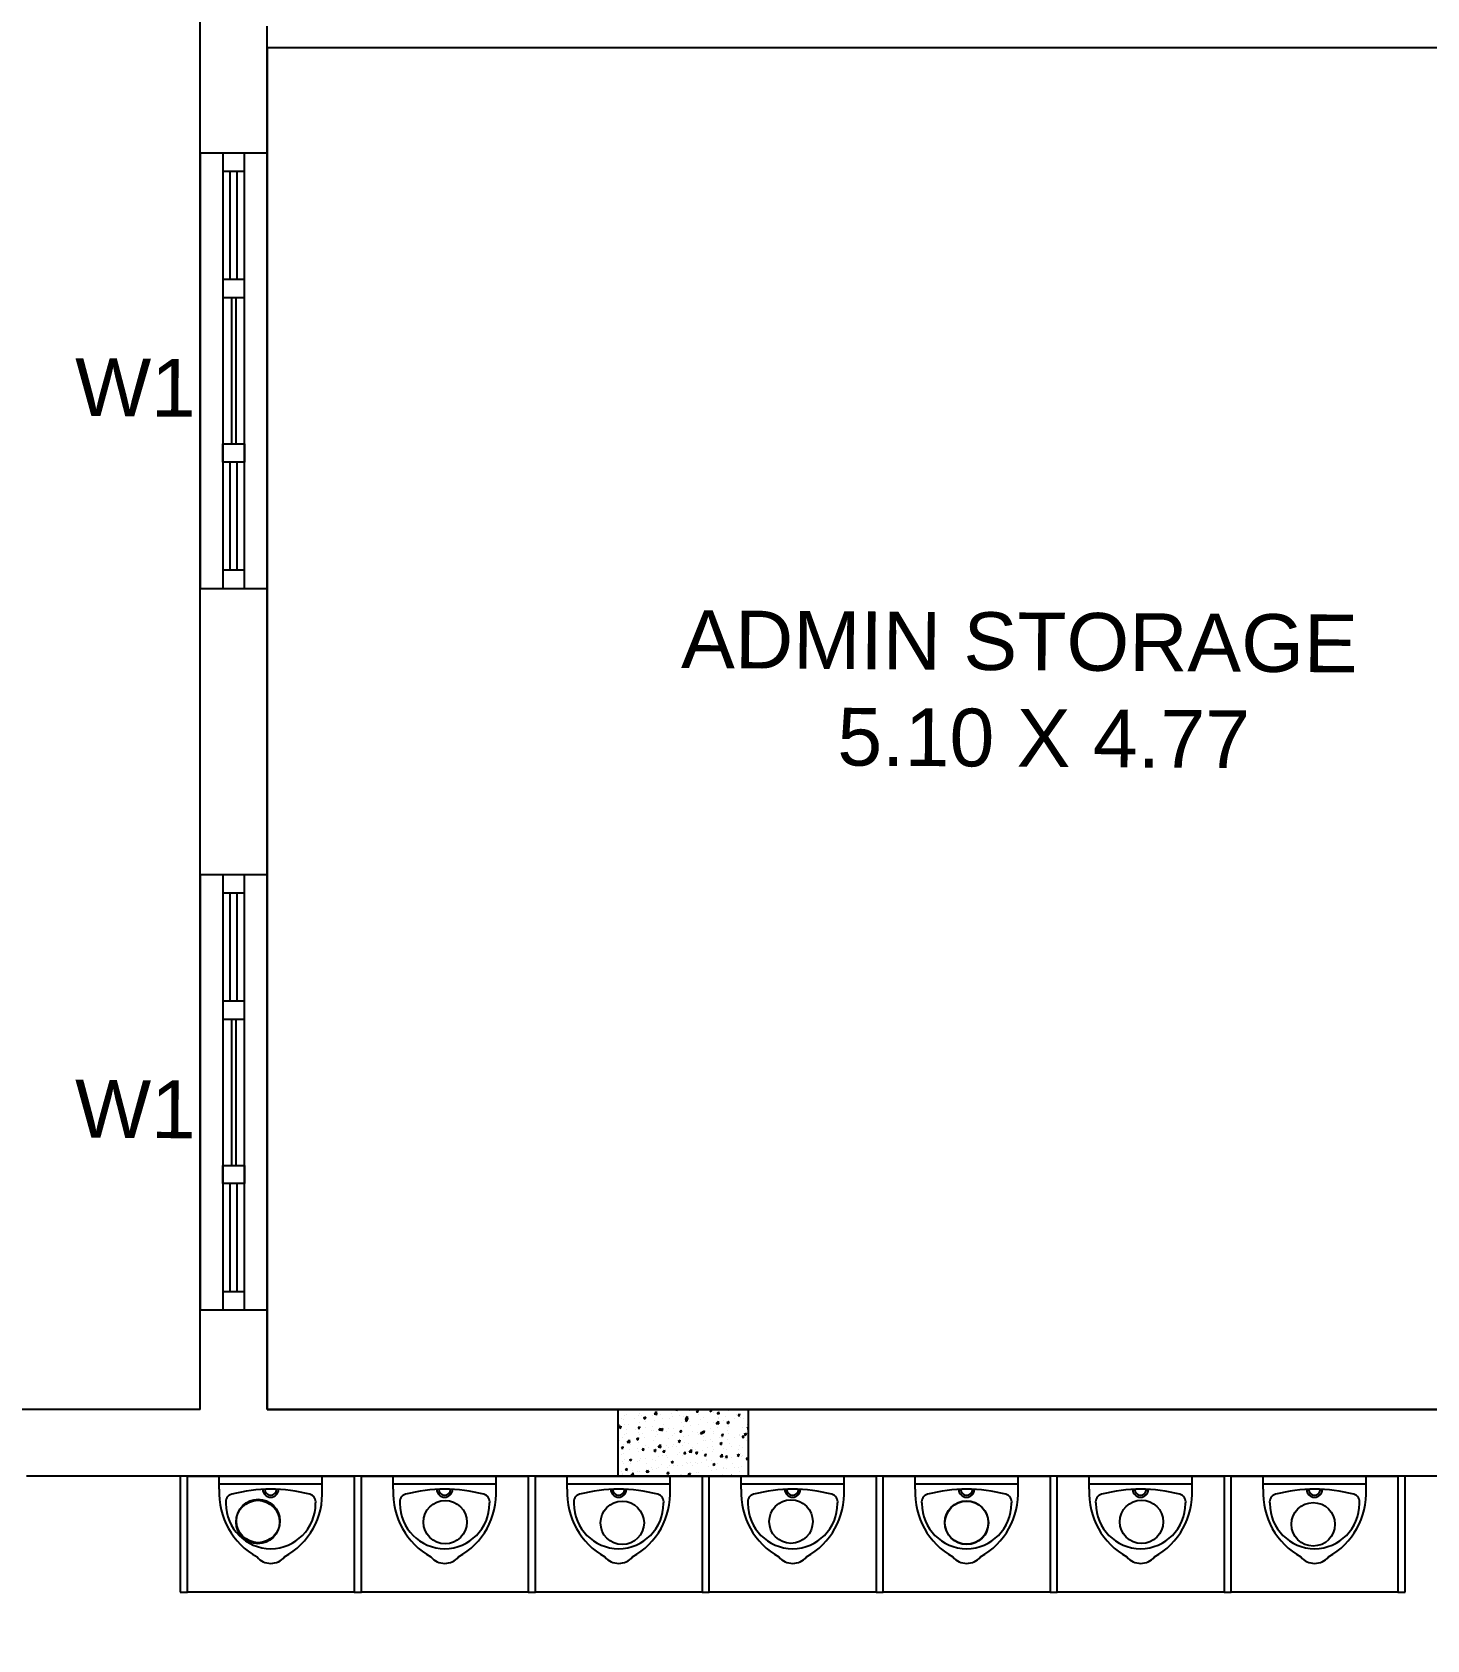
# Model space of a CAD drawing. Header units: metres. Extents: x 0 to 2048, y 111 to 219.
# Drawn here: x 1839.33 to 1844.14, y 152.55 to 158.09 of the extents above; entities that cross this region are included whole.
import ezdxf

# ---------------------------------------------------------------- set-up
doc = ezdxf.new("R2010")
doc.units = ezdxf.units.M
doc.header["$LTSCALE"] = 0.5
doc.header["$MEASUREMENT"] = 0
doc.header["$PDMODE"] = 3
doc.linetypes.add('CONTIN', pattern=[0])
for name, color, linetype in [('0000000', 205, 'Continuous'), ('BLK_1_FLR_0_REGULAR_ROOM_1', 3, 'Continuous'), ('BLK_1_FLR_0_WASH', 60, 'Continuous')]:
    doc.layers.add(name, color=color, linetype=linetype)
doc.layers.add('layout bou', color=1, linetype='Continuous', lineweight=60)
doc.layers.add('layout bou @ 1', color=1, linetype='Continuous', lineweight=60)
doc.styles.add('PATTA & SITE', font='arial.ttf', dxfattribs={"height": 1.5})
doc.styles.get("Standard").update_dxf_attribs({"font": ''})
doc.styles.get('Standard').set_extended_font_data('Arial Black')
doc.dimstyles.new('Building Arrow', dxfattribs={"dimscale": 0, "dimtxt": 1, "dimasz": 1, "dimexe": 0.18, "dimexo": 0.0625, "dimgap": 0.09, "dimtad": 0, "dimdec": 1, "dimzin": 0, "dimdsep": 46, "dimtxsty": 'Standard', "dimcen": 0.09, "dimse1": 1, "dimse2": 1, "dimclrt": 7, "dimadec": 1, "dimazin": 0, "dimtfac": 1, "dimtdec": 1, "dimtofl": 0, "dimtmove": 0, "dimatfit": 3, "dimfxl": 0, "dimtolj": 1, "dimtzin": 0, "dimarcsym": 0})

# ---------------------------------------------------------------- blocks, each defined once
blk = doc.blocks.new('*D4')
at = {"layer": 'Defpoints', "color": 0, "lineweight": -3}
for p in [(1730.1741, 160.2208), (1730.1741, 160.2208), (1916.2515, 130.4545)]:
    blk.add_point(p, dxfattribs=at)
at = {"layer": 'layout bou', "color": 0, "lineweight": -2}
for p, q in [((1731.1615, 160.0628), (1821.1248, 145.6716)), ((1915.2641, 130.6124), (1825.3008, 145.0036))]:
    blk.add_line(p, q, dxfattribs=at)
at = {"layer": 'layout bou', "color": 0, "lineweight": -3}
for points in [[(1731.1879, 160.2274), (1731.1352, 159.8982), (1730.1741, 160.2208)], [(1915.2904, 130.777), (1915.2378, 130.4478), (1916.2515, 130.4545)]]:
    blk.add_solid(points, dxfattribs=at)
at = {"layer": 'layout bou', "color": 7, "lineweight": 15, "insert": (1823.2128, 145.3376), "char_height": 1, "attachment_point": 5, "rotation": 350.9115}
blk.add_mtext('\\A1;188.4', dxfattribs=at)
blk = doc.blocks.new('*D9')
at = {"layer": 'Defpoints', "color": 0, "lineweight": -3}
for p in [(1764.1257, 208.0316), (1764.1257, 208.0316), (1929.9765, 145.7045)]:
    blk.add_point(p, dxfattribs=at)
at = {"layer": 'layout bou', "color": 0, "lineweight": -2}
for p, q in [((1765.0618, 207.6799), (1845.0867, 177.6063)), ((1929.0405, 146.0562), (1849.0155, 176.1298))]:
    blk.add_line(p, q, dxfattribs=at)
at = {"layer": 'layout bou', "color": 0, "lineweight": -3}
for points in [[(1765.1204, 207.8359), (1765.0031, 207.5239), (1764.1257, 208.0316)], [(1929.0991, 146.2122), (1928.9818, 145.9002), (1929.9765, 145.7045)]]:
    blk.add_solid(points, dxfattribs=at)
at = {"layer": 'layout bou', "color": 7, "lineweight": 15, "insert": (1847.0511, 176.868), "char_height": 1, "attachment_point": 5, "rotation": 339.4036}
blk.add_mtext('\\A1;177.2', dxfattribs=at)

msp = doc.modelspace()

# ---------------------------------------------------------------- linework, layer by layer
at = {"color": 0, "lineweight": -3}
for p, q in [((1839.90887, 153.34467), (1839.90887, 161.57467)), ((1840.13887, 153.34467), (1840.13887, 158.11467)), ((1839.90887, 153.34467), (1837.90887, 153.34467)), ((1845.23887, 153.34467), (1840.13887, 153.34467)), ((1845.46887, 153.11467), (1839.30887, 153.11467)), ((1839.86423, 153.11467), (1839.83923, 153.11467)), ((1839.83923, 153.11467), (1839.83923, 152.71467)), ((1839.86423, 152.71467), (1839.86423, 153.11467)), ((1840.46423, 153.11467), (1840.43923, 153.11467)), ((1840.43923, 153.11467), (1840.43923, 152.71467)), ((1840.46423, 152.71467), (1840.46423, 153.11467)), ((1841.06423, 153.11467), (1841.03923, 153.11467)), ((1841.03923, 153.11467), (1841.03923, 152.71467)), ((1841.06423, 152.71467), (1841.06423, 153.11467)), ((1841.66423, 153.11467), (1841.63923, 153.11467)), ((1841.63923, 153.11467), (1841.63923, 152.71467)), ((1841.66423, 152.71467), (1841.66423, 153.11467)), ((1842.26423, 153.11467), (1842.23923, 153.11467)), ((1842.23923, 153.11467), (1842.23923, 152.71467)), ((1842.26423, 152.71467), (1842.26423, 153.11467)), ((1842.86423, 153.11467), (1842.83923, 153.11467)), ((1842.83923, 153.11467), (1842.83923, 152.71467)), ((1842.86423, 152.71467), (1842.86423, 153.11467)), ((1843.46423, 153.11467), (1843.43923, 153.11467)), ((1843.43923, 153.11467), (1843.43923, 152.71467)), ((1843.46423, 152.71467), (1843.46423, 153.11467)), ((1844.06423, 153.11467), (1844.03923, 153.11467)), ((1844.03923, 153.11467), (1844.03923, 152.71467)), ((1844.06423, 152.71467), (1844.06423, 153.11467)), ((1839.83923, 152.71467), (1839.86423, 152.71467)), ((1840.43923, 152.71467), (1840.46423, 152.71467)), ((1841.03923, 152.71467), (1841.06423, 152.71467)), ((1841.63923, 152.71467), (1841.66423, 152.71467)), ((1842.23923, 152.71467), (1842.26423, 152.71467)), ((1842.83923, 152.71467), (1842.86423, 152.71467)), ((1843.43923, 152.71467), (1843.46423, 152.71467)), ((1844.03923, 152.71467), (1844.06423, 152.71467))]:
    msp.add_line(p, q, dxfattribs=at)
at = {"lineweight": -3}
for p, q in [((1839.90887, 157.67597, 0), (1839.90887, 156.17597)), ((1840.01142, 157.24044, 0), (1840.01142, 157.61375, 0)), ((1840.03631, 157.24044, 0), (1840.03631, 157.61375, 0)), ((1840.01762, 156.67372, 0), (1840.01762, 157.17822, 0)), ((1840.03255, 156.67372, 0), (1840.03255, 157.17822, 0)), ((1840.01142, 156.23819, 0), (1840.01142, 156.6115, 0)), ((1840.03631, 156.23819, 0), (1840.03631, 156.6115, 0)), ((1839.90887, 155.18831, 0), (1839.90887, 153.68831)), ((1840.01142, 154.75278, 0), (1840.01142, 155.12609, 0)), ((1840.03631, 154.75278, 0), (1840.03631, 155.12609, 0)), ((1840.01762, 154.18606, 0), (1840.01762, 154.69056, 0)), ((1840.03255, 154.18606, 0), (1840.03255, 154.69056, 0)), ((1840.01142, 153.75053, 0), (1840.01142, 154.12384, 0)), ((1840.03631, 153.75053, 0), (1840.03631, 154.12384, 0)), ((1841.36106, 153.31556), (1841.36106, 153.31556)), ((1841.36842, 153.3107), (1841.36842, 153.3107)), ((1841.37316, 153.32542), (1841.37316, 153.32542)), ((1841.37714, 153.32818), (1841.37714, 153.32818)), ((1841.40629, 153.31569), (1841.40629, 153.31569)), ((1841.41938, 153.32557), (1841.41938, 153.32557)), ((1841.42368, 153.33183), (1841.42368, 153.33183)), ((1841.43052, 153.32593), (1841.43052, 153.32593)), ((1841.43776, 153.31667), (1841.44476, 153.31936)), ((1841.43776, 153.31667), (1841.44274, 153.31332)), ((1841.44273, 153.31332), (1841.44476, 153.31936)), ((1841.46945, 153.32401), (1841.46945, 153.32401)), ((1841.47446, 153.32969), (1841.48336, 153.32831)), ((1841.47478, 153.33002), (1841.48257, 153.33813)), ((1841.47561, 153.33932), (1841.47561, 153.33932)), ((1841.4777, 153.33558), (1841.4777, 153.33558)), ((1841.48335, 153.32831), (1841.48225, 153.33781)), ((1841.4839, 153.32367), (1841.4839, 153.32367)), ((1841.49448, 153.3273), (1841.49448, 153.3273)), ((1841.50166, 153.31362), (1841.50166, 153.31362)), ((1841.52574, 153.31308), (1841.52574, 153.31308)), ((1841.53235, 153.33229), (1841.53235, 153.33229)), ((1841.53728, 153.32141), (1841.53728, 153.32141)), ((1841.54833, 153.34348), (1841.54934, 153.34467)), ((1841.54833, 153.34348), (1841.55431, 153.34295)), ((1841.55431, 153.34295), (1841.55399, 153.34467)), ((1841.55998, 153.32363), (1841.55998, 153.32363)), ((1841.57625, 153.31948), (1841.57625, 153.31948)), ((1841.58119, 153.31314), (1841.59008, 153.31176)), ((1841.58147, 153.30866), (1841.58848, 153.31135)), ((1841.5815, 153.31346), (1841.58929, 153.32158)), ((1841.58644, 153.30531), (1841.58847, 153.31135)), ((1841.59008, 153.31176), (1841.58897, 153.32126)), ((1841.59066, 153.31916), (1841.59066, 153.31916)), ((1841.59551, 153.3406), (1841.59551, 153.3406)), ((1841.6183, 153.33364), (1841.6183, 153.33364)), ((1841.62006, 153.3372), (1841.62488, 153.34295)), ((1841.62006, 153.3372), (1841.62604, 153.33668)), ((1841.62054, 153.3439), (1841.62054, 153.3439)), ((1841.62603, 153.33668), (1841.62488, 153.34294)), ((1841.62819, 153.32698), (1841.62819, 153.32698)), ((1841.64405, 153.3169), (1841.64405, 153.3169)), ((1841.6655, 153.34092), (1841.6725, 153.3436)), ((1841.6655, 153.34092), (1841.67047, 153.33756)), ((1841.67047, 153.33756), (1841.67249, 153.3436)), ((1841.67662, 153.34365), (1841.67662, 153.34365)), ((1841.67953, 153.33402), (1841.67953, 153.33402)), ((1841.69179, 153.33093), (1841.69661, 153.33667)), ((1841.69179, 153.33093), (1841.69776, 153.3304)), ((1841.69526, 153.31776), (1841.69526, 153.31776)), ((1841.69776, 153.3304), (1841.6966, 153.33667)), ((1841.69743, 153.31465), (1841.69743, 153.31465)), ((1841.7203, 153.32105), (1841.7203, 153.32105)), ((1841.73005, 153.34042), (1841.73005, 153.34042)), ((1841.75081, 153.31239), (1841.75081, 153.31239)), ((1841.75817, 153.32604), (1841.75817, 153.32604)), ((1841.76351, 153.32465), (1841.76833, 153.3304)), ((1841.76351, 153.32465), (1841.76949, 153.32413)), ((1841.76948, 153.32413), (1841.76833, 153.33039)), ((1841.77313, 153.31867), (1841.77313, 153.31867)), ((1841.78077, 153.31463), (1841.78077, 153.31463)), ((1841.34885, 153.28925), (1841.35185, 153.29283)), ((1841.34885, 153.28693), (1841.35301, 153.28656)), ((1841.353, 153.28656), (1841.35185, 153.29283)), ((1841.35374, 153.28442), (1841.36074, 153.28711)), ((1841.35374, 153.28442), (1841.35871, 153.28106)), ((1841.35766, 153.27708), (1841.35766, 153.27708)), ((1841.35871, 153.28106), (1841.36074, 153.28711)), ((1841.37073, 153.25885), (1841.37073, 153.25885)), ((1841.37195, 153.29214), (1841.37195, 153.29214)), ((1841.37875, 153.26365), (1841.37875, 153.26365)), ((1841.37998, 153.27625), (1841.37998, 153.27625)), ((1841.38502, 153.2936), (1841.38502, 153.2936)), ((1841.41104, 153.27483), (1841.41104, 153.27483)), ((1841.41876, 153.28081), (1841.42358, 153.28655)), ((1841.41876, 153.28081), (1841.42473, 153.28029)), ((1841.42124, 153.26525), (1841.42124, 153.26525)), ((1841.42246, 153.29854), (1841.42246, 153.29854)), ((1841.42321, 153.2586), (1841.42321, 153.2586)), ((1841.42473, 153.28028), (1841.42357, 153.28655)), ((1841.43213, 153.26139), (1841.43213, 153.26139)), ((1841.44314, 153.28456), (1841.44314, 153.28456)), ((1841.44334, 153.30361), (1841.44334, 153.30361)), ((1841.46443, 153.27257), (1841.46443, 153.27257)), ((1841.46817, 153.28786), (1841.46817, 153.28786)), ((1841.47318, 153.27275), (1841.47318, 153.27275)), ((1841.4744, 153.30603), (1841.4744, 153.30603)), ((1841.48153, 153.26861), (1841.48153, 153.26861)), ((1841.48551, 153.25914), (1841.48551, 153.25914)), ((1841.49048, 153.27453), (1841.4953, 153.28028)), ((1841.49048, 153.27453), (1841.49646, 153.27401)), ((1841.49646, 153.27401), (1841.4953, 153.28028)), ((1841.49745, 153.27641), (1841.50445, 153.2791)), ((1841.49745, 153.27641), (1841.50243, 153.27305)), ((1841.50242, 153.27306), (1841.50445, 153.2791)), ((1841.50605, 153.29285), (1841.50605, 153.29285)), ((1841.51781, 153.27031), (1841.51781, 153.27031)), ((1841.52453, 153.27979), (1841.52453, 153.27979)), ((1841.53889, 153.25688), (1841.53889, 153.25688)), ((1841.53985, 153.27862), (1841.53985, 153.27862)), ((1841.54289, 153.26172), (1841.54289, 153.26172)), ((1841.56221, 153.26826), (1841.56703, 153.274)), ((1841.56221, 153.26826), (1841.56819, 153.26774)), ((1841.56818, 153.26773), (1841.56702, 153.274)), ((1841.56793, 153.26502), (1841.56793, 153.26502)), ((1841.5692, 153.30116), (1841.5692, 153.30116)), ((1841.57119, 153.26806), (1841.57119, 153.26806)), ((1841.57504, 153.28619), (1841.57504, 153.28619)), ((1841.58147, 153.30866), (1841.58645, 153.30531)), ((1841.59228, 153.25463), (1841.59228, 153.25463)), ((1841.59424, 153.30446), (1841.59424, 153.30446)), ((1841.59817, 153.28864), (1841.59817, 153.28864)), ((1841.6058, 153.27), (1841.6058, 153.27)), ((1841.62457, 153.2658), (1841.62457, 153.2658)), ((1841.62576, 153.2604), (1841.62576, 153.2604)), ((1841.62697, 153.29369), (1841.62697, 153.29369)), ((1841.63211, 153.30944), (1841.63211, 153.30944)), ((1841.63393, 153.26198), (1841.63876, 153.26773)), ((1841.63393, 153.26198), (1841.63991, 153.26146)), ((1841.63991, 153.26146), (1841.63875, 153.26773)), ((1841.64116, 153.2684), (1841.64817, 153.27109)), ((1841.64116, 153.2684), (1841.64614, 153.26505)), ((1841.64613, 153.26505), (1841.64816, 153.27109)), ((1841.65649, 153.29865), (1841.65649, 153.29865)), ((1841.66896, 153.27832), (1841.66896, 153.27832)), ((1841.6771, 153.26744), (1841.6771, 153.26744)), ((1841.67796, 153.26355), (1841.67796, 153.26355)), ((1841.67832, 153.30073), (1841.67832, 153.30073)), ((1841.68791, 153.29658), (1841.69681, 153.2952)), ((1841.68823, 153.29691), (1841.69601, 153.30503)), ((1841.69399, 153.28161), (1841.69399, 153.28161)), ((1841.6968, 153.29521), (1841.6957, 153.30471)), ((1841.70566, 153.25571), (1841.71048, 153.26145)), ((1841.70566, 153.25571), (1841.71164, 153.25519)), ((1841.71163, 153.25518), (1841.71048, 153.26145)), ((1841.71481, 153.30866), (1841.71481, 153.30866)), ((1841.72519, 153.30065), (1841.73219, 153.30334)), ((1841.72519, 153.30065), (1841.73016, 153.2973)), ((1841.72761, 153.27384), (1841.72761, 153.27384)), ((1841.72883, 153.30713), (1841.72883, 153.30713)), ((1841.73016, 153.2973), (1841.73218, 153.30334)), ((1841.73134, 153.26129), (1841.73134, 153.26129)), ((1841.73186, 153.2866), (1841.73186, 153.2866)), ((1841.76871, 153.25547), (1841.76871, 153.25547)), ((1841.769, 153.259), (1841.769, 153.259)), ((1841.77739, 153.24943), (1841.78221, 153.25518)), ((1841.77955, 153.28134), (1841.77955, 153.28134)), ((1841.78336, 153.24891), (1841.7822, 153.25518)), ((1841.78472, 153.25904), (1841.78472, 153.25904)), ((1841.78488, 153.26039), (1841.79188, 153.26308)), ((1841.78488, 153.26039), (1841.78985, 153.25704)), ((1841.78985, 153.25704), (1841.79188, 153.26308)), ((1841.79375, 153.25877), (1841.79375, 153.25877)), ((1841.79464, 153.28003), (1841.79885, 153.27938)), ((1841.79495, 153.28036), (1841.79885, 153.28442)), ((1841.79502, 153.29491), (1841.79502, 153.29491)), ((1841.35368, 153.23681), (1841.35368, 153.23681)), ((1841.36091, 153.21186), (1841.36573, 153.21761)), ((1841.36091, 153.21187), (1841.36688, 153.21134)), ((1841.3649, 153.24859), (1841.3649, 153.24859)), ((1841.36688, 153.21134), (1841.36572, 153.21761)), ((1841.36952, 153.22556), (1841.36952, 153.22556)), ((1841.381, 153.23228), (1841.38989, 153.2309)), ((1841.38131, 153.2326), (1841.3891, 153.24072)), ((1841.38989, 153.2309), (1841.38878, 153.2404)), ((1841.39053, 153.20568), (1841.39053, 153.20568)), ((1841.39115, 153.224), (1841.39115, 153.224)), ((1841.41343, 153.24416), (1841.42043, 153.24684)), ((1841.41343, 153.24416), (1841.4184, 153.2408)), ((1841.41556, 153.20898), (1841.41556, 153.20898)), ((1841.41683, 153.24512), (1841.41683, 153.24512)), ((1841.4184, 153.2408), (1841.42043, 153.24685)), ((1841.42003, 153.23196), (1841.42003, 153.23196)), ((1841.43263, 153.20559), (1841.43745, 153.21134)), ((1841.43263, 153.20559), (1841.43861, 153.20507)), ((1841.4386, 153.20506), (1841.43745, 153.21133)), ((1841.44187, 153.24842), (1841.44187, 153.24842)), ((1841.44453, 153.22174), (1841.44453, 153.22174)), ((1841.45343, 153.21396), (1841.45343, 153.21396)), ((1841.47075, 153.20617), (1841.47075, 153.20617)), ((1841.47197, 153.23946), (1841.47197, 153.23946)), ((1841.47312, 153.20389), (1841.48012, 153.20658)), ((1841.47312, 153.2039), (1841.47809, 153.20054)), ((1841.4774, 153.20895), (1841.4774, 153.20895)), ((1841.47809, 153.20054), (1841.48012, 153.20658)), ((1841.47974, 153.2534), (1841.47974, 153.2534)), ((1841.48772, 153.21572), (1841.49662, 153.21434)), ((1841.48804, 153.21605), (1841.49582, 153.22417)), ((1841.49661, 153.21435), (1841.49551, 153.22385)), ((1841.49791, 153.21948), (1841.49791, 153.21948)), ((1841.50436, 153.19931), (1841.50918, 153.20506)), ((1841.50436, 153.19931), (1841.51033, 153.19879)), ((1841.51033, 153.19879), (1841.50917, 153.20506)), ((1841.51659, 153.22228), (1841.51659, 153.22228)), ((1841.52209, 153.21321), (1841.52209, 153.21321)), ((1841.52331, 153.2465), (1841.52331, 153.2465)), ((1841.53572, 153.21896), (1841.53572, 153.21896)), ((1841.54162, 153.22557), (1841.54162, 153.22557)), ((1841.5513, 153.21723), (1841.5513, 153.21723)), ((1841.55714, 153.23615), (1841.56414, 153.23884)), ((1841.55714, 153.23615), (1841.56212, 153.23279)), ((1841.56211, 153.23279), (1841.56414, 153.23884)), ((1841.5726, 153.21961), (1841.5726, 153.21961)), ((1841.57382, 153.2529), (1841.57382, 153.2529)), ((1841.57949, 153.23056), (1841.57949, 153.23056)), ((1841.59404, 153.22897), (1841.59404, 153.22897)), ((1841.59445, 153.19917), (1841.60334, 153.19779)), ((1841.59476, 153.1995), (1841.60255, 153.20762)), ((1841.60333, 153.1978), (1841.60223, 153.20729)), ((1841.60468, 153.21497), (1841.60468, 153.21497)), ((1841.61634, 153.19943), (1841.61634, 153.19943)), ((1841.618, 153.20701), (1841.618, 153.20701)), ((1841.62454, 153.22711), (1841.62454, 153.22711)), ((1841.64138, 153.20273), (1841.64138, 153.20273)), ((1841.64265, 153.23887), (1841.64265, 153.23887)), ((1841.64566, 153.25237), (1841.64566, 153.25237)), ((1841.65236, 153.23898), (1841.65236, 153.23898)), ((1841.65806, 153.21272), (1841.65806, 153.21272)), ((1841.66768, 153.24217), (1841.66768, 153.24217)), ((1841.67467, 153.20086), (1841.67467, 153.20086)), ((1841.67589, 153.23415), (1841.67589, 153.23415)), ((1841.67632, 153.21702), (1841.67632, 153.21702)), ((1841.67925, 153.20772), (1841.67925, 153.20772)), ((1841.69904, 153.25012), (1841.69904, 153.25012)), ((1841.70086, 153.22814), (1841.70786, 153.23083)), ((1841.70086, 153.22814), (1841.70583, 153.22478)), ((1841.70556, 153.24716), (1841.70556, 153.24716)), ((1841.70583, 153.22479), (1841.70785, 153.23083)), ((1841.71068, 153.24899), (1841.71068, 153.24899)), ((1841.71144, 153.21046), (1841.71144, 153.21046)), ((1841.72518, 153.20726), (1841.72518, 153.20726)), ((1841.7264, 153.24055), (1841.7264, 153.24055)), ((1841.73464, 153.22703), (1841.73464, 153.22703)), ((1841.7424, 153.21603), (1841.7424, 153.21603)), ((1841.75242, 153.24786), (1841.75242, 153.24786)), ((1841.76482, 153.20821), (1841.76482, 153.20821)), ((1841.76744, 153.21933), (1841.76744, 153.21933)), ((1841.77712, 153.21476), (1841.77712, 153.21476)), ((1841.77739, 153.24943), (1841.78336, 153.24891)), ((1841.77834, 153.24805), (1841.77834, 153.24805)), ((1841.79296, 153.23704), (1841.79296, 153.23704)), ((1841.36077, 153.18893), (1841.36077, 153.18893)), ((1841.36422, 153.16624), (1841.36422, 153.16624)), ((1841.36708, 153.15898), (1841.36708, 153.15898)), ((1841.3683, 153.19227), (1841.3683, 153.19227)), ((1841.37168, 153.1729), (1841.37168, 153.1729)), ((1841.38473, 153.16697), (1841.38473, 153.16697)), ((1841.3891, 153.17164), (1841.3961, 153.17433)), ((1841.3891, 153.17164), (1841.39407, 153.16829)), ((1841.38925, 153.16954), (1841.38925, 153.16954)), ((1841.39276, 153.15946), (1841.39276, 153.15946)), ((1841.39407, 153.16829), (1841.3961, 153.17433)), ((1841.4176, 153.16538), (1841.4176, 153.16538)), ((1841.41881, 153.19867), (1841.41881, 153.19867)), ((1841.41909, 153.19894), (1841.41909, 153.19894)), ((1841.42506, 153.17064), (1841.42506, 153.17064)), ((1841.42713, 153.17452), (1841.42713, 153.17452)), ((1841.44305, 153.17698), (1841.44305, 153.17698)), ((1841.44614, 153.15721), (1841.44614, 153.15721)), ((1841.46953, 153.17288), (1841.46953, 153.17288)), ((1841.47844, 153.16838), (1841.47844, 153.16838)), ((1841.48901, 153.14669), (1841.48901, 153.14669)), ((1841.49028, 153.18284), (1841.49028, 153.18284)), ((1841.49952, 153.15495), (1841.49952, 153.15495)), ((1841.50137, 153.18699), (1841.50137, 153.18699)), ((1841.51531, 153.18613), (1841.51531, 153.18613)), ((1841.51966, 153.14663), (1841.51966, 153.14663)), ((1841.52088, 153.17992), (1841.52088, 153.17992)), ((1841.52688, 153.15168), (1841.52688, 153.15168)), ((1841.53182, 153.16613), (1841.53182, 153.16613)), ((1841.53281, 153.16363), (1841.53981, 153.16632)), ((1841.53281, 153.16363), (1841.53779, 153.16028)), ((1841.53778, 153.16028), (1841.53981, 153.16632)), ((1841.53956, 153.152), (1841.53956, 153.152)), ((1841.55291, 153.1527), (1841.55291, 153.1527)), ((1841.55319, 153.19112), (1841.55319, 153.19112)), ((1841.55968, 153.197), (1841.55968, 153.197)), ((1841.57017, 153.15303), (1841.57017, 153.15303)), ((1841.57139, 153.18632), (1841.57139, 153.18632)), ((1841.57608, 153.19304), (1841.5809, 153.19878)), ((1841.57608, 153.19304), (1841.58206, 153.19252)), ((1841.58206, 153.19251), (1841.5809, 153.19878)), ((1841.5852, 153.16387), (1841.5852, 153.16387)), ((1841.59004, 153.15999), (1841.59004, 153.15999)), ((1841.59787, 153.16201), (1841.59787, 153.16201)), ((1841.60629, 153.15044), (1841.60629, 153.15044)), ((1841.61507, 153.16329), (1841.61507, 153.16329)), ((1841.61683, 153.19589), (1841.62384, 153.19857)), ((1841.61683, 153.19589), (1841.62181, 153.19253)), ((1841.6218, 153.19253), (1841.62383, 153.19857)), ((1841.62211, 153.16053), (1841.62211, 153.16053)), ((1841.62333, 153.19382), (1841.62333, 153.19382)), ((1841.63859, 153.16162), (1841.63859, 153.16162)), ((1841.64781, 153.18676), (1841.65263, 153.19251)), ((1841.64781, 153.18676), (1841.65379, 153.18624)), ((1841.65378, 153.18624), (1841.65263, 153.19251)), ((1841.65294, 153.16827), (1841.65294, 153.16827)), ((1841.65619, 153.17202), (1841.65619, 153.17202)), ((1841.65967, 153.14819), (1841.65967, 153.14819)), ((1841.67345, 153.16757), (1841.67345, 153.16757)), ((1841.67652, 153.15562), (1841.68353, 153.15831)), ((1841.67652, 153.15562), (1841.6815, 153.15227)), ((1841.68149, 153.15227), (1841.68352, 153.15831)), ((1841.69197, 153.15936), (1841.69197, 153.15936)), ((1841.70117, 153.18262), (1841.71006, 153.18124)), ((1841.70148, 153.18295), (1841.70927, 153.19107)), ((1841.71006, 153.18125), (1841.70895, 153.19074)), ((1841.71305, 153.14593), (1841.71305, 153.14593)), ((1841.71451, 153.18203), (1841.71451, 153.18203)), ((1841.7161, 153.17659), (1841.7161, 153.17659)), ((1841.71954, 153.18049), (1841.72436, 153.18623)), ((1841.71954, 153.18049), (1841.72551, 153.17997)), ((1841.72397, 153.17397), (1841.72397, 153.17397)), ((1841.72551, 153.17996), (1841.72435, 153.18623)), ((1841.74113, 153.17988), (1841.74113, 153.17988)), ((1841.74535, 153.15711), (1841.74535, 153.15711)), ((1841.7527, 153.14543), (1841.7527, 153.14543)), ((1841.76055, 153.18788), (1841.76755, 153.19057)), ((1841.76055, 153.18788), (1841.76552, 153.18452)), ((1841.76552, 153.18452), (1841.76754, 153.19057)), ((1841.77283, 153.19204), (1841.77283, 153.19204)), ((1841.77469, 153.14818), (1841.77469, 153.14818)), ((1841.7759, 153.18147), (1841.7759, 153.18147)), ((1841.779, 153.18487), (1841.779, 153.18487)), ((1841.79126, 153.17421), (1841.79608, 153.17996)), ((1841.79126, 153.17421), (1841.79724, 153.17369)), ((1841.79723, 153.17369), (1841.79608, 153.17996)), ((1841.79873, 153.15485), (1841.79873, 153.15485)), ((1841.35178, 153.12206), (1841.35178, 153.12206)), ((1841.36295, 153.1301), (1841.36295, 153.1301)), ((1841.3646, 153.12196), (1841.3646, 153.12196)), ((1841.36587, 153.12569), (1841.36587, 153.12569)), ((1841.37478, 153.13665), (1841.3796, 153.14239)), ((1841.37478, 153.13665), (1841.38076, 153.13612)), ((1841.38075, 153.13612), (1841.3796, 153.14239)), ((1841.39426, 153.11831), (1841.40315, 153.11693)), ((1841.39457, 153.11864), (1841.40236, 153.12676)), ((1841.40082, 153.13508), (1841.40082, 153.13508)), ((1841.40314, 153.11694), (1841.40204, 153.12644)), ((1841.40516, 153.11981), (1841.40516, 153.11981)), ((1841.41638, 153.13209), (1841.41638, 153.13209)), ((1841.42292, 153.13197), (1841.42292, 153.13197)), ((1841.44651, 153.13037), (1841.45133, 153.13612)), ((1841.44651, 153.13037), (1841.45248, 153.12985)), ((1841.44879, 153.13138), (1841.45579, 153.13407)), ((1841.44879, 153.13138), (1841.45376, 153.12802)), ((1841.45248, 153.12984), (1841.45132, 153.13611)), ((1841.45376, 153.12803), (1841.45579, 153.13407)), ((1841.45854, 153.11755), (1841.45854, 153.11755)), ((1841.46397, 153.1434), (1841.46397, 153.1434)), ((1841.46832, 153.13959), (1841.46832, 153.13959)), ((1841.48124, 153.14199), (1841.48124, 153.14199)), ((1841.51193, 153.1153), (1841.51193, 153.1153)), ((1841.51823, 153.1241), (1841.52305, 153.12984)), ((1841.51823, 153.1241), (1841.52421, 153.12357)), ((1841.52421, 153.12357), (1841.52305, 153.12984)), ((1841.56373, 153.12055), (1841.56373, 153.12055)), ((1841.56896, 153.11974), (1841.56896, 153.11974)), ((1841.58876, 153.12385), (1841.58876, 153.12385)), ((1841.58996, 153.11782), (1841.59478, 153.12357)), ((1841.58996, 153.11782), (1841.59594, 153.1173)), ((1841.5925, 153.12337), (1841.5995, 153.12606)), ((1841.5925, 153.12337), (1841.59748, 153.12002)), ((1841.59593, 153.11729), (1841.59478, 153.12356)), ((1841.59747, 153.12002), (1841.5995, 153.12606)), ((1841.62089, 153.12724), (1841.62089, 153.12724)), ((1841.62664, 153.12883), (1841.62664, 153.12883)), ((1841.66431, 153.11467), (1841.66651, 153.11729)), ((1841.66698, 153.11467), (1841.6665, 153.11729)), ((1841.67224, 153.13428), (1841.67224, 153.13428)), ((1841.68979, 153.13715), (1841.68979, 153.13715)), ((1841.71038, 153.12236), (1841.71038, 153.12236)), ((1841.71482, 153.14044), (1841.71482, 153.14044)), ((1841.72275, 153.14068), (1841.72275, 153.14068)), ((1841.73621, 153.11536), (1841.74322, 153.11805)), ((1841.73621, 153.11536), (1841.73724, 153.11467)), ((1841.74208, 153.11467), (1841.74321, 153.11805)), ((1841.76644, 153.14367), (1841.76644, 153.14367)), ((1841.7687, 153.13237), (1841.7687, 153.13237)), ((1841.77347, 153.11489), (1841.77347, 153.11489))]:
    msp.add_line(p, q, dxfattribs=at)
at = {"linetype": 'CONTIN', "lineweight": -3, "ltscale": 0.5}
for p, q in [((1841.79885, 153.34467), (1841.34885, 153.34467)), ((1841.34885, 153.34467), (1841.34885, 153.11467)), ((1841.79885, 153.11467), (1841.79885, 153.34467)), ((1841.34885, 153.11467), (1841.79885, 153.11467))]:
    msp.add_line(p, q, dxfattribs=at)
at = {"lineweight": -3, "ltscale": 0.03}
for p, q in [((1840.32923, 153.11467), (1839.97423, 153.11467)), ((1839.97423, 153.07004), (1839.97423, 153.11467)), ((1840.32923, 153.07004), (1840.32923, 153.11467)), ((1840.92923, 153.11467), (1840.57423, 153.11467)), ((1840.57423, 153.07004), (1840.57423, 153.11467)), ((1840.92923, 153.07004), (1840.92923, 153.11467)), ((1841.52923, 153.11467), (1841.17423, 153.11467)), ((1841.17423, 153.07004), (1841.17423, 153.11467)), ((1841.52923, 153.07004), (1841.52923, 153.11467)), ((1842.12923, 153.11467), (1841.77423, 153.11467)), ((1841.77423, 153.07004), (1841.77423, 153.11467)), ((1842.12923, 153.07004), (1842.12923, 153.11467)), ((1842.72923, 153.11467), (1842.37423, 153.11467)), ((1842.37423, 153.07004), (1842.37423, 153.11467)), ((1842.72923, 153.07004), (1842.72923, 153.11467)), ((1843.32923, 153.11467), (1842.97423, 153.11467)), ((1842.97423, 153.07004), (1842.97423, 153.11467)), ((1843.32923, 153.07004), (1843.32923, 153.11467)), ((1843.92923, 153.11467), (1843.57423, 153.11467)), ((1843.57423, 153.07004), (1843.57423, 153.11467)), ((1843.92923, 153.07004), (1843.92923, 153.11467)), ((1840.32923, 153.08736), (1839.97423, 153.08736)), ((1840.92923, 153.08736), (1840.57423, 153.08736)), ((1841.52923, 153.08736), (1841.17423, 153.08736)), ((1842.12923, 153.08736), (1841.77423, 153.08736)), ((1842.72923, 153.08736), (1842.37423, 153.08736)), ((1843.32923, 153.08736), (1842.97423, 153.08736)), ((1843.92923, 153.08736), (1843.57423, 153.08736))]:
    msp.add_line(p, q, dxfattribs=at)
at = {"lineweight": -3}
for points in [[(1839.90887, 156.17597), (1840.13887, 156.17597), (1840.13887, 157.67597), (1839.90887, 157.67597)], [(1839.90887, 153.68831), (1840.13887, 153.68831), (1840.13887, 155.18831), (1839.90887, 155.18831)]]:
    msp.add_lwpolyline(points, dxfattribs=at)
for points in [[(1840.0612, 157.61375), (1840.0612, 157.67597), (1839.98654, 157.67597), (1839.98654, 157.61375)], [(1840.0612, 156.17597), (1840.0612, 157.67597), (1839.98654, 157.67597), (1839.98654, 156.17597)], [(1840.0612, 157.17822), (1840.0612, 157.24044), (1839.98654, 157.24044), (1839.98654, 157.17822)], [(1840.0612, 156.67372), (1840.0612, 156.6115), (1839.98654, 156.6115), (1839.98654, 156.67372)], [(1840.0612, 156.17597), (1840.0612, 156.23819), (1839.98654, 156.23819), (1839.98654, 156.17597)], [(1840.0612, 155.12609), (1840.0612, 155.18831), (1839.98654, 155.18831), (1839.98654, 155.12609)], [(1840.0612, 153.68831), (1840.0612, 155.18831), (1839.98654, 155.18831), (1839.98654, 153.68831)], [(1840.0612, 154.69056), (1840.0612, 154.75278), (1839.98654, 154.75278), (1839.98654, 154.69056)], [(1840.0612, 154.18606), (1840.0612, 154.12384), (1839.98654, 154.12384), (1839.98654, 154.18606)], [(1840.0612, 153.68831), (1840.0612, 153.75053), (1839.98654, 153.75053), (1839.98654, 153.68831)]]:
    msp.add_lwpolyline(points, close=True, dxfattribs=at)
at = {"lineweight": -3, "ltscale": 0.03}
for centre, radius, start, end in [((1840.22596, 153.05754), 0.25205, 177.15765, 241.15722), ((1840.02379, 153.02659), 0.02731, 104.35924, 192.32104), ((1840.15192, 152.52609), 0.54395, 75.68196, 104.35924), ((1840.15135, 153.07004), 0.02731, 181.49779, 358.62108), ((1840.15135, 153.07004), 0.02048, 181.13815, 358.98071), ((1840.07749, 153.05754), 0.25205, 298.84278, 2.84235), ((1840.27969, 153.02668), 0.02731, 347.70948, 75.68196), ((1840.82596, 153.05754), 0.25205, 177.15765, 241.15722), ((1840.62379, 153.02659), 0.02731, 104.35924, 192.32104), ((1840.75192, 152.52609), 0.54395, 75.68196, 104.35924), ((1840.75135, 153.07004), 0.02731, 181.49779, 358.62108), ((1840.75135, 153.07004), 0.02048, 181.13815, 358.98071), ((1840.67749, 153.05754), 0.25205, 298.84278, 2.84235), ((1840.87969, 153.02668), 0.02731, 347.70948, 75.68196), ((1841.42596, 153.05754), 0.25205, 177.15765, 241.15722), ((1841.22379, 153.02659), 0.02731, 104.35924, 192.32104), ((1841.35192, 152.52609), 0.54395, 75.68196, 104.35924), ((1841.35135, 153.07004), 0.02731, 181.49779, 358.62108), ((1841.35135, 153.07004), 0.02048, 181.13815, 358.98071), ((1841.27749, 153.05754), 0.25205, 298.84278, 2.84235), ((1841.47969, 153.02668), 0.02731, 347.70948, 75.68196), ((1842.02596, 153.05754), 0.25205, 177.15765, 241.15722), ((1841.82379, 153.02659), 0.02731, 104.35924, 192.32104), ((1841.95192, 152.52609), 0.54395, 75.68196, 104.35924), ((1841.95135, 153.07004), 0.02731, 181.49779, 358.62108), ((1841.95135, 153.07004), 0.02048, 181.13815, 358.98071), ((1841.87749, 153.05754), 0.25205, 298.84278, 2.84235), ((1842.07969, 153.02668), 0.02731, 347.70948, 75.68196), ((1842.62596, 153.05754), 0.25205, 177.15765, 241.15722), ((1842.42379, 153.02659), 0.02731, 104.35924, 192.32104), ((1842.55192, 152.52609), 0.54395, 75.68196, 104.35924), ((1842.55135, 153.07004), 0.02731, 181.49779, 358.62108), ((1842.55135, 153.07004), 0.02048, 181.13815, 358.98071), ((1842.47749, 153.05754), 0.25205, 298.84278, 2.84235), ((1842.67969, 153.02668), 0.02731, 347.70948, 75.68196), ((1843.22596, 153.05754), 0.25205, 177.15765, 241.15722), ((1843.02379, 153.02659), 0.02731, 104.35924, 192.32104), ((1843.15192, 152.52609), 0.54395, 75.68196, 104.35924), ((1843.15135, 153.07004), 0.02731, 181.49779, 358.62108), ((1843.15135, 153.07004), 0.02048, 181.13815, 358.98071), ((1843.07749, 153.05754), 0.25205, 298.84278, 2.84235), ((1843.27969, 153.02668), 0.02731, 347.70948, 75.68196), ((1843.82596, 153.05754), 0.25205, 177.15765, 241.15722), ((1843.62379, 153.02659), 0.02731, 104.35924, 192.32104), ((1843.75192, 152.52609), 0.54395, 75.68196, 104.35924), ((1843.75135, 153.07004), 0.02731, 181.49779, 358.62108), ((1843.75135, 153.07004), 0.02048, 181.13815, 358.98071), ((1843.67749, 153.05754), 0.25205, 298.84278, 2.84235), ((1843.87969, 153.02668), 0.02731, 347.70948, 75.68196), ((1840.15279, 153.02085), 0.15568, 180.03051, 269.60941), ((1840.15067, 153.02085), 0.15568, 270.39059, 359.96949), ((1840.75279, 153.02085), 0.15568, 180.03051, 269.60941), ((1840.75067, 153.02085), 0.15568, 270.39059, 359.96949), ((1841.35279, 153.02085), 0.15568, 180.03051, 269.60941), ((1841.35067, 153.02085), 0.15568, 270.39059, 359.96949), ((1841.95279, 153.02085), 0.15568, 180.03051, 269.60941), ((1841.95067, 153.02085), 0.15568, 270.39059, 359.96949), ((1842.55279, 153.02085), 0.15568, 180.03051, 269.60941), ((1842.55067, 153.02085), 0.15568, 270.39059, 359.96949), ((1843.15279, 153.02085), 0.15568, 180.03051, 269.60941), ((1843.15067, 153.02085), 0.15568, 270.39059, 359.96949), ((1843.75279, 153.02085), 0.15568, 180.03051, 269.60941), ((1843.75067, 153.02085), 0.15568, 270.39059, 359.96949), ((1840.15173, 152.87541), 0.06112, 219.22208, 320.77792), ((1840.75173, 152.87541), 0.06112, 219.22208, 320.77792), ((1841.35173, 152.87541), 0.06112, 219.22208, 320.77792), ((1841.95173, 152.87541), 0.06112, 219.22208, 320.77792), ((1842.55173, 152.87541), 0.06112, 219.22208, 320.77792), ((1843.15173, 152.87541), 0.06112, 219.22208, 320.77792), ((1843.75173, 152.87541), 0.06112, 219.22208, 320.77792)]:
    msp.add_arc(centre, radius, start, end, dxfattribs=at)
at = {"layer": '0000000', "color": 55, "lineweight": -3, "ltscale": 3}
for points in [[(1839.86423, 153.11467), (1840.43923, 153.11467), (1840.43923, 152.71467), (1839.86423, 152.71467)], [(1840.46423, 153.11467), (1841.03923, 153.11467), (1841.03923, 152.71467), (1840.46423, 152.71467)], [(1841.06423, 153.11467), (1841.63923, 153.11467), (1841.63923, 152.71467), (1841.06423, 152.71467)], [(1841.66423, 153.11467), (1842.23923, 153.11467), (1842.23923, 152.71467), (1841.66423, 152.71467)], [(1842.26423, 153.11467), (1842.83923, 153.11467), (1842.83923, 152.71467), (1842.26423, 152.71467)], [(1842.86423, 153.11467), (1843.43923, 153.11467), (1843.43923, 152.71467), (1842.86423, 152.71467)], [(1843.46423, 153.11467), (1844.03923, 153.11467), (1844.03923, 152.71467), (1843.46423, 152.71467)]]:
    msp.add_lwpolyline(points, close=True, dxfattribs=at)
at = {"layer": 'BLK_1_FLR_0_REGULAR_ROOM_1', "color": 3, "lineweight": -3, "ltscale": 3}
msp.add_lwpolyline([(1840.13887, 153.34467), (1845.23887, 153.34467), (1845.23887, 158.04001), (1840.13887, 158.04001)], close=True, dxfattribs=at)
at = {"layer": 'BLK_1_FLR_0_WASH', "color": 60, "lineweight": -3, "ltscale": 2}
for centre in [(1840.10832, 152.96067), (1841.9459, 152.95848), (1840.75327, 152.9569), (1841.36413, 152.95398), (1842.5518, 152.95407), (1843.15462, 152.95782), (1843.74688, 152.94912)]:
    msp.add_circle(centre, 0.07491, dxfattribs=at)
at = {"layer": 'BLK_1_FLR_0_WASH', "color": 55, "lineweight": -3, "ltscale": 2}
for centre in [(1841.9459, 152.95848), (1840.10715, 152.95702), (1840.75327, 152.9569), (1841.36413, 152.95398), (1842.55138, 152.95531), (1843.15462, 152.95782), (1843.74688, 152.94912)]:
    msp.add_circle(centre, 0.07491, dxfattribs=at)

# ---------------------------------------------------------------- texts
at = {"lineweight": -3, "style": 'PATTA & SITE'}
for s, height, p in [('W1', 0.199101, (1839.47572, 156.7703, 0)), ('    ADMIN STORAGE', 0.1991007, (1841.25757, 155.90356)), ('           5.10 X 4.77', 0.1991007, (1841.25537, 155.57092)), ('W1', 0.199101, (1839.47572, 154.28264, 0))]:
    msp.add_text(s, height=height, rotation=359.61954, dxfattribs=at).set_placement(p)

# ---------------------------------------------------------------- dimensions: what is measured, and where the dimension line sits
at = {"layer": 'layout bou @ 1', "color": 8, "lineweight": 15}
for p1, p2, picture, middle in [((1929.97654, 145.70445), (1764.12569, 208.03165), '*D9', (1847.05112, 176.86805)), ((1916.25154, 130.45445), (1730.17408, 160.22078), '*D4', (1823.21281, 145.33762))]:
    dim = msp.add_aligned_dim(p1=p1, p2=p2, distance=0, dimstyle='Building Arrow', override={"dimscale": 1, "dimtix": 0, "dimtofl": 0, "dimtmove": 0, "dimatfit": 3}, dxfattribs=at)
    dim.commit()
    dim.dimension.update_dxf_attribs({"geometry": picture, "text_midpoint": middle})

doc.saveas('drawing.dxf')
